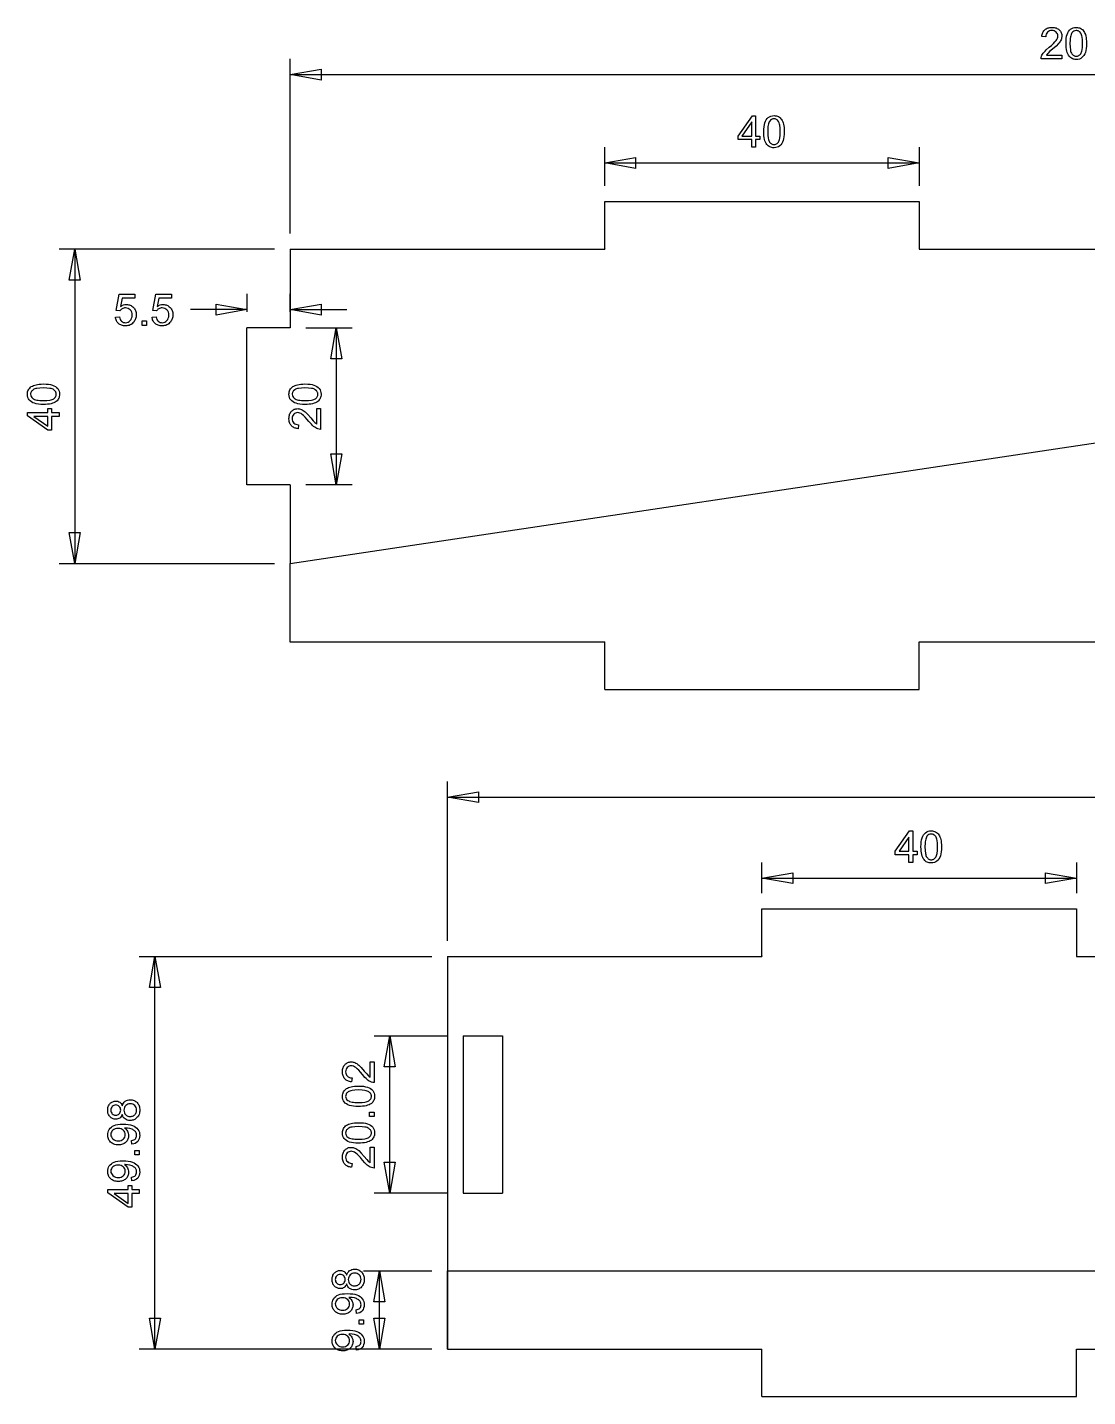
# Model space of a CAD drawing. Extents: x 37 to 296, y 2 to 198.
# Drawn here: x 36.6 to 171.4, y 24 to 198.2 of the extents above; entities that cross this region are included whole.
import ezdxf

# ---------------------------------------------------------------- set-up
doc = ezdxf.new("R2010")
doc.units = 0
doc.header["$LTSCALE"] = 10
doc.layers.add('Layer_1', color=7, linetype='CONTINUOUS')

msp = doc.modelspace()

# ---------------------------------------------------------------- linework, layer by layer
at = {"layer": 'Layer_1', "color": 7, "linetype": 'CONTINUOUS'}
for p, q in [((70, 172), (70, 194.2)), ((70, 192.2), (270, 192.2)), ((110, 178.04), (110, 182.97)), ((150, 182.97), (150, 178.04)), ((110, 180.97), (150, 180.97)), ((110, 170.05), (110, 176.04)), ((110, 176.04), (150, 176.04)), ((150, 176.04), (150, 170.05)), ((68, 170), (40.59, 170)), ((42.59, 170), (42.59, 130)), ((70, 170), (70, 160)), ((70, 170), (110, 170)), ((110, 170.05), (110, 170)), ((150, 170.05), (150, 170)), ((150, 170), (190, 170)), ((64.5, 164.3), (64.5, 162)), ((70, 162), (70, 164.3)), ((64.5, 162.3), (57.3, 162.3)), ((70, 162.3), (77.2, 162.3)), ((70, 160), (64.5, 160)), ((64.5, 140), (64.5, 160)), ((70, 130), (270, 160)), ((72, 160), (77.86, 160)), ((75.86, 160), (75.86, 140)), ((70, 140), (64.5, 140)), ((70, 140), (70, 130)), ((77.86, 140), (72, 140)), ((40.59, 130), (68, 130)), ((70, 120), (70, 130)), ((70, 120.02), (110, 120.02)), ((110, 113.98), (110, 120.02)), ((150, 113.98), (150, 120.02)), ((150, 120.02), (190, 120.02)), ((110, 113.98), (150, 113.98)), ((90, 82), (90, 102.27)), ((90, 100.27), (290, 100.27)), ((130, 88.04), (130, 91.96)), ((170, 91.96), (170, 88.04)), ((130, 89.96), (170, 89.96)), ((130, 80.05), (130, 86.04)), ((130, 86.04), (170, 86.04)), ((170, 86.04), (170, 80.05)), ((50.8, 80), (88, 80)), ((52.8, 30.02), (52.8, 80)), ((90, 80), (130, 80)), ((90, 80), (90, 30.02)), ((130, 80.05), (130, 80)), ((170, 80.05), (170, 80)), ((170, 80), (210, 80)), ((80.66, 69.9), (90, 69.9)), ((82.66, 49.88), (82.66, 69.9)), ((92, 69.9), (96.99, 69.9)), ((92, 69.9), (92, 49.88)), ((96.99, 69.9), (96.99, 49.88)), ((90, 49.88), (80.66, 49.88)), ((92, 49.88), (96.99, 49.88)), ((79.34, 40), (88, 40)), ((81.34, 30.02), (81.34, 40)), ((90, 30.02), (90, 40)), ((90, 40), (295.4, 40)), ((88, 30.02), (50.8, 30.02)), ((88, 30.02), (79.34, 30.02)), ((90, 30.02), (130, 30.02)), ((130, 23.98), (130, 30.02)), ((170, 23.98), (170, 30.02)), ((170, 30.02), (210, 30.02)), ((130, 23.98), (170, 23.98))]:
    msp.add_line(p, q, dxfattribs=at)
at = {"layer": 'Layer_1', "color": 7, "linetype": 'CONTINUOUS', "flags": 128}
for points in [[(168.15, 194.67), (168.15, 194.2), (165.51, 194.2), (165.52, 194.37), (165.56, 194.54), (165.62, 194.68), (165.7, 194.81), (165.78, 194.94), (165.89, 195.07), (166.01, 195.21), (166.16, 195.36), (166.53, 195.68), (166.83, 195.93), (167.08, 196.16), (167.27, 196.36), (167.41, 196.53), (167.51, 196.68), (167.58, 196.83), (167.63, 196.98), (167.64, 197.12), (167.63, 197.26), (167.59, 197.39), (167.52, 197.5), (167.43, 197.61), (167.32, 197.7), (167.19, 197.76), (167.05, 197.8), (166.89, 197.81), (166.72, 197.8), (166.57, 197.76), (166.44, 197.69), (166.32, 197.6), (166.23, 197.48), (166.16, 197.34), (166.12, 197.19), (166.11, 197.01), (165.6, 197.06), (165.62, 197.2), (165.64, 197.33), (165.68, 197.45), (165.72, 197.56), (165.78, 197.66), (165.84, 197.76), (165.91, 197.84), (165.99, 197.92), (166.08, 197.99), (166.17, 198.05), (166.28, 198.1), (166.39, 198.14), (166.5, 198.17), (166.63, 198.2), (166.9, 198.22), (167.04, 198.21), (167.17, 198.2), (167.3, 198.17), (167.41, 198.14), (167.52, 198.09), (167.63, 198.04), (167.72, 197.97), (167.81, 197.9), (167.89, 197.81), (167.96, 197.73), (168.01, 197.64), (168.06, 197.54), (168.1, 197.44), (168.13, 197.33), (168.14, 197.22), (168.15, 197.11), (168.14, 196.99), (168.12, 196.87), (168.09, 196.75), (168.05, 196.63), (167.99, 196.52), (167.92, 196.4), (167.83, 196.27), (167.72, 196.15), (167.42, 195.84), (166.96, 195.44), (166.6, 195.13), (166.4, 194.94), (166.28, 194.81), (166.19, 194.67), (168.15, 194.67)], [(168.68, 196.17), (168.69, 196.51), (168.71, 196.81), (168.76, 197.08), (168.82, 197.31), (168.91, 197.52), (169.01, 197.7), (169.12, 197.85), (169.26, 197.98), (169.41, 198.08), (169.58, 198.16), (169.77, 198.2), (169.98, 198.22), (170.14, 198.21), (170.28, 198.18), (170.42, 198.14), (170.55, 198.09), (170.66, 198.01), (170.77, 197.93), (170.86, 197.83), (170.95, 197.71), (171.02, 197.58), (171.09, 197.44), (171.15, 197.29), (171.2, 197.12), (171.24, 196.93), (171.26, 196.71), (171.28, 196.45), (171.29, 196.17), (171.28, 195.84), (171.25, 195.54), (171.21, 195.27), (171.14, 195.04), (171.06, 194.83), (170.96, 194.65), (170.84, 194.5), (170.71, 194.37), (170.56, 194.26), (170.38, 194.19), (170.19, 194.15), (169.98, 194.13), (169.84, 194.14), (169.71, 194.16), (169.58, 194.19), (169.47, 194.24), (169.36, 194.29), (169.25, 194.37), (169.16, 194.45), (169.07, 194.55), (168.98, 194.68), (168.9, 194.84), (168.83, 195.01), (168.78, 195.2), (168.73, 195.42), (168.7, 195.65), (168.68, 195.9), (168.68, 196.17)], [(169.18, 196.17), (169.2, 195.72), (169.24, 195.35), (169.27, 195.2), (169.31, 195.07), (169.36, 194.95), (169.41, 194.86), (169.54, 194.72), (169.6, 194.66), (169.67, 194.62), (169.74, 194.58), (169.82, 194.56), (169.9, 194.54), (169.98, 194.54), (170.07, 194.54), (170.14, 194.56), (170.22, 194.58), (170.29, 194.62), (170.36, 194.66), (170.43, 194.72), (170.55, 194.86), (170.61, 194.96), (170.65, 195.07), (170.69, 195.2), (170.72, 195.35), (170.77, 195.72), (170.78, 196.17), (170.77, 196.63), (170.72, 196.99), (170.69, 197.15), (170.65, 197.28), (170.61, 197.39), (170.55, 197.49), (170.43, 197.63), (170.36, 197.68), (170.29, 197.73), (170.22, 197.76), (170.14, 197.79), (170.06, 197.8), (169.98, 197.81), (169.82, 197.79), (169.67, 197.74), (169.55, 197.65), (169.44, 197.52), (169.38, 197.42), (169.33, 197.3), (169.28, 197.16), (169.25, 197), (169.22, 196.82), (169.2, 196.63), (169.18, 196.17)], [(70, 192.2), (73.94, 192.89), (73.94, 191.51), (70, 192.2)], [(128.7, 182.97), (128.7, 183.93), (126.96, 183.93), (126.96, 184.38), (128.79, 186.97), (129.19, 186.97), (129.19, 184.38), (129.73, 184.38), (129.73, 183.93), (129.19, 183.93), (129.19, 182.97), (128.7, 182.97)], [(130.23, 184.94), (130.24, 185.28), (130.27, 185.58), (130.31, 185.85), (130.38, 186.08), (130.46, 186.29), (130.56, 186.47), (130.68, 186.62), (130.81, 186.75), (130.96, 186.85), (131.14, 186.93), (131.33, 186.97), (131.54, 186.99), (131.69, 186.98), (131.84, 186.95), (131.97, 186.91), (132.1, 186.86), (132.22, 186.78), (132.32, 186.7), (132.42, 186.6), (132.5, 186.48), (132.58, 186.35), (132.64, 186.21), (132.7, 186.06), (132.75, 185.89), (132.79, 185.7), (132.82, 185.48), (132.83, 185.22), (132.84, 184.94), (132.83, 184.61), (132.8, 184.31), (132.76, 184.04), (132.7, 183.81), (132.61, 183.6), (132.52, 183.42), (132.4, 183.27), (132.26, 183.14), (132.11, 183.03), (131.94, 182.96), (131.75, 182.92), (131.54, 182.9), (131.4, 182.91), (131.26, 182.93), (131.14, 182.96), (131.02, 183.01), (130.91, 183.06), (130.81, 183.13), (130.71, 183.22), (130.63, 183.32), (130.53, 183.45), (130.45, 183.61), (130.39, 183.78), (130.33, 183.97), (130.29, 184.19), (130.26, 184.42), (130.24, 184.67), (130.23, 184.94)], [(130.74, 184.94), (130.75, 184.49), (130.79, 184.12), (130.83, 183.97), (130.87, 183.84), (130.91, 183.72), (130.97, 183.63), (131.09, 183.49), (131.16, 183.43), (131.22, 183.39), (131.3, 183.35), (131.37, 183.33), (131.45, 183.31), (131.54, 183.31), (131.62, 183.31), (131.7, 183.33), (131.77, 183.35), (131.85, 183.39), (131.92, 183.43), (131.98, 183.49), (132.11, 183.63), (132.16, 183.72), (132.21, 183.84), (132.25, 183.97), (132.28, 184.12), (132.32, 184.49), (132.34, 184.94), (132.32, 185.39), (132.28, 185.76), (132.25, 185.92), (132.21, 186.05), (132.16, 186.16), (132.11, 186.25), (131.98, 186.4), (131.92, 186.45), (131.85, 186.5), (131.77, 186.53), (131.7, 186.56), (131.61, 186.57), (131.53, 186.58), (131.37, 186.56), (131.23, 186.51), (131.1, 186.42), (130.99, 186.29), (130.93, 186.19), (130.88, 186.07), (130.84, 185.93), (130.8, 185.77), (130.77, 185.59), (130.75, 185.4), (130.74, 184.94)], [(128.7, 184.38), (128.7, 186.18), (127.45, 184.38), (128.7, 184.38)], [(110, 180.97), (113.94, 181.66), (113.94, 180.28), (110, 180.97)], [(150, 180.97), (146.06, 180.28), (146.06, 181.66), (150, 180.97)], [(42.59, 170), (43.28, 166.06), (41.89, 166.06), (42.59, 170)], [(47.76, 161.35), (48.28, 161.39), (48.32, 161.22), (48.37, 161.06), (48.45, 160.93), (48.55, 160.83), (48.66, 160.74), (48.78, 160.68), (48.91, 160.65), (49.05, 160.64), (49.22, 160.65), (49.38, 160.7), (49.52, 160.79), (49.65, 160.9), (49.76, 161.05), (49.83, 161.21), (49.88, 161.4), (49.89, 161.61), (49.88, 161.81), (49.84, 161.99), (49.76, 162.14), (49.66, 162.28), (49.53, 162.38), (49.39, 162.46), (49.22, 162.5), (49.04, 162.52), (48.93, 162.51), (48.82, 162.49), (48.71, 162.46), (48.61, 162.41), (48.52, 162.35), (48.44, 162.29), (48.37, 162.21), (48.31, 162.13), (47.85, 162.19), (48.24, 164.25), (50.23, 164.25), (50.23, 163.78), (48.63, 163.78), (48.42, 162.7), (48.6, 162.81), (48.79, 162.89), (48.98, 162.94), (49.17, 162.95), (49.3, 162.95), (49.42, 162.93), (49.54, 162.9), (49.65, 162.86), (49.76, 162.81), (49.87, 162.75), (49.96, 162.67), (50.06, 162.59), (50.14, 162.5), (50.21, 162.4), (50.28, 162.29), (50.33, 162.17), (50.37, 162.05), (50.39, 161.93), (50.41, 161.8), (50.42, 161.66), (50.41, 161.52), (50.4, 161.39), (50.37, 161.27), (50.34, 161.15), (50.29, 161.04), (50.24, 160.92), (50.17, 160.82), (50.1, 160.72), (50, 160.6), (49.89, 160.51), (49.77, 160.42), (49.64, 160.35), (49.51, 160.3), (49.36, 160.26), (49.21, 160.24), (49.05, 160.23), (48.79, 160.25), (48.67, 160.28), (48.55, 160.31), (48.45, 160.35), (48.34, 160.4), (48.25, 160.47), (48.16, 160.54), (48.08, 160.62), (48, 160.7), (47.94, 160.8), (47.89, 160.89), (47.84, 161), (47.81, 161.11), (47.78, 161.23), (47.76, 161.35)], [(52.42, 161.35), (52.94, 161.39), (52.98, 161.22), (53.03, 161.06), (53.11, 160.93), (53.21, 160.83), (53.32, 160.74), (53.44, 160.68), (53.57, 160.65), (53.71, 160.64), (53.88, 160.65), (54.04, 160.7), (54.18, 160.79), (54.31, 160.9), (54.42, 161.05), (54.49, 161.21), (54.54, 161.4), (54.56, 161.61), (54.54, 161.81), (54.5, 161.99), (54.42, 162.14), (54.32, 162.28), (54.19, 162.38), (54.05, 162.46), (53.88, 162.5), (53.7, 162.52), (53.59, 162.51), (53.48, 162.49), (53.37, 162.46), (53.27, 162.41), (53.18, 162.35), (53.1, 162.29), (53.03, 162.21), (52.97, 162.13), (52.51, 162.19), (52.9, 164.25), (54.89, 164.25), (54.89, 163.78), (53.29, 163.78), (53.08, 162.7), (53.26, 162.81), (53.45, 162.89), (53.64, 162.94), (53.83, 162.95), (53.96, 162.95), (54.08, 162.93), (54.2, 162.9), (54.32, 162.86), (54.42, 162.81), (54.53, 162.75), (54.62, 162.67), (54.72, 162.59), (54.8, 162.5), (54.87, 162.39), (54.94, 162.29), (54.99, 162.17), (55.03, 162.05), (55.05, 161.93), (55.07, 161.8), (55.08, 161.66), (55.07, 161.52), (55.06, 161.39), (55.03, 161.27), (55, 161.15), (54.95, 161.04), (54.9, 160.92), (54.83, 160.82), (54.76, 160.72), (54.66, 160.6), (54.55, 160.51), (54.43, 160.42), (54.3, 160.35), (54.17, 160.3), (54.02, 160.26), (53.87, 160.24), (53.71, 160.23), (53.45, 160.25), (53.33, 160.27), (53.21, 160.31), (53.11, 160.35), (53, 160.4), (52.91, 160.47), (52.82, 160.54), (52.74, 160.62), (52.66, 160.7), (52.6, 160.79), (52.55, 160.89), (52.5, 161), (52.47, 161.11), (52.44, 161.22), (52.42, 161.35)], [(64.5, 162.3), (60.56, 161.61), (60.56, 162.99), (64.5, 162.3)], [(70, 162.3), (73.94, 162.99), (73.94, 161.6), (70, 162.3)], [(51.15, 160.3), (51.15, 160.86), (51.71, 160.86), (51.71, 160.3), (51.15, 160.3)], [(75.86, 160), (76.55, 156.06), (75.16, 156.06), (75.86, 160)], [(38.61, 150.23), (38.28, 150.24), (37.97, 150.27), (37.7, 150.31), (37.47, 150.38), (37.27, 150.46), (37.09, 150.56), (36.93, 150.68), (36.8, 150.81), (36.7, 150.96), (36.63, 151.14), (36.58, 151.33), (36.57, 151.54), (36.58, 151.69), (36.6, 151.84), (36.64, 151.97), (36.7, 152.1), (36.77, 152.22), (36.86, 152.32), (36.96, 152.42), (37.07, 152.5), (37.2, 152.58), (37.34, 152.64), (37.5, 152.7), (37.67, 152.75), (37.86, 152.79), (38.08, 152.82), (38.33, 152.83), (38.61, 152.84), (38.95, 152.83), (39.25, 152.8), (39.52, 152.76), (39.75, 152.7), (39.95, 152.61), (40.13, 152.52), (40.29, 152.4), (40.42, 152.26), (40.52, 152.11), (40.6, 151.94), (40.64, 151.75), (40.65, 151.54), (40.65, 151.4), (40.63, 151.26), (40.6, 151.14), (40.55, 151.02), (40.49, 150.91), (40.42, 150.81), (40.34, 150.71), (40.24, 150.63), (40.1, 150.53), (39.95, 150.45), (39.78, 150.39), (39.58, 150.33), (39.37, 150.29), (39.14, 150.26), (38.89, 150.24), (38.61, 150.23)], [(38.61, 150.74), (39.06, 150.75), (39.43, 150.79), (39.59, 150.83), (39.72, 150.87), (39.83, 150.91), (39.92, 150.97), (40.07, 151.09), (40.12, 151.16), (40.17, 151.22), (40.2, 151.3), (40.23, 151.37), (40.25, 151.45), (40.25, 151.54), (40.25, 151.62), (40.23, 151.7), (40.2, 151.77), (40.17, 151.85), (40.12, 151.92), (40.07, 151.98), (39.92, 152.11), (39.83, 152.16), (39.72, 152.21), (39.59, 152.25), (39.43, 152.28), (39.06, 152.32), (38.61, 152.34), (38.16, 152.32), (37.79, 152.28), (37.64, 152.25), (37.5, 152.21), (37.39, 152.16), (37.3, 152.11), (37.16, 151.98), (37.1, 151.92), (37.06, 151.85), (37.02, 151.77), (37, 151.7), (36.98, 151.61), (36.98, 151.53), (36.99, 151.37), (37.05, 151.23), (37.14, 151.1), (37.26, 150.99), (37.36, 150.93), (37.48, 150.88), (37.62, 150.84), (37.78, 150.8), (37.96, 150.77), (38.16, 150.75), (38.61, 150.74)], [(71.88, 150.23), (71.55, 150.24), (71.24, 150.27), (70.98, 150.31), (70.74, 150.38), (70.54, 150.46), (70.36, 150.56), (70.21, 150.68), (70.08, 150.81), (69.97, 150.96), (69.9, 151.14), (69.86, 151.33), (69.84, 151.54), (69.85, 151.69), (69.87, 151.84), (69.91, 151.97), (69.97, 152.1), (70.04, 152.22), (70.13, 152.32), (70.23, 152.42), (70.34, 152.5), (70.47, 152.58), (70.61, 152.64), (70.77, 152.7), (70.94, 152.75), (71.13, 152.79), (71.35, 152.82), (71.6, 152.83), (71.88, 152.84), (72.22, 152.83), (72.52, 152.8), (72.79, 152.76), (73.02, 152.7), (73.22, 152.61), (73.4, 152.52), (73.56, 152.4), (73.69, 152.26), (73.79, 152.11), (73.87, 151.94), (73.91, 151.75), (73.93, 151.54), (73.92, 151.4), (73.9, 151.26), (73.87, 151.14), (73.82, 151.02), (73.76, 150.91), (73.69, 150.81), (73.61, 150.71), (73.51, 150.63), (73.38, 150.53), (73.22, 150.45), (73.05, 150.39), (72.85, 150.33), (72.64, 150.29), (72.41, 150.26), (72.16, 150.24), (71.88, 150.23)], [(71.88, 150.74), (72.34, 150.75), (72.7, 150.79), (72.86, 150.83), (72.99, 150.87), (73.1, 150.91), (73.2, 150.97), (73.34, 151.09), (73.39, 151.16), (73.44, 151.22), (73.48, 151.3), (73.5, 151.37), (73.52, 151.45), (73.52, 151.54), (73.52, 151.62), (73.5, 151.7), (73.48, 151.77), (73.44, 151.85), (73.39, 151.92), (73.34, 151.98), (73.19, 152.11), (73.1, 152.16), (72.99, 152.21), (72.86, 152.25), (72.7, 152.28), (72.33, 152.32), (71.88, 152.34), (71.43, 152.32), (71.06, 152.28), (70.91, 152.25), (70.78, 152.21), (70.66, 152.16), (70.57, 152.11), (70.43, 151.98), (70.37, 151.92), (70.33, 151.85), (70.29, 151.77), (70.27, 151.7), (70.25, 151.61), (70.25, 151.53), (70.27, 151.37), (70.32, 151.23), (70.41, 151.1), (70.53, 150.99), (70.63, 150.93), (70.76, 150.88), (70.9, 150.84), (71.05, 150.8), (71.23, 150.77), (71.43, 150.75), (71.88, 150.74)], [(40.59, 148.7), (39.63, 148.7), (39.63, 146.96), (39.18, 146.96), (36.59, 148.79), (36.59, 149.19), (39.18, 149.19), (39.18, 149.73), (39.63, 149.73), (39.63, 149.19), (40.59, 149.19), (40.59, 148.7)], [(39.18, 148.7), (37.37, 148.7), (39.18, 147.45), (39.18, 148.7)], [(73.39, 149.71), (73.86, 149.71), (73.86, 147.06), (73.68, 147.07), (73.52, 147.12), (73.38, 147.18), (73.25, 147.25), (73.12, 147.34), (72.98, 147.44), (72.85, 147.57), (72.7, 147.71), (72.38, 148.08), (72.12, 148.38), (71.9, 148.63), (71.7, 148.82), (71.53, 148.97), (71.38, 149.07), (71.23, 149.14), (71.08, 149.18), (70.94, 149.2), (70.8, 149.18), (70.67, 149.14), (70.55, 149.08), (70.45, 148.99), (70.36, 148.87), (70.3, 148.75), (70.26, 148.6), (70.25, 148.44), (70.26, 148.27), (70.3, 148.12), (70.37, 147.99), (70.46, 147.87), (70.58, 147.78), (70.71, 147.71), (70.87, 147.67), (71.05, 147.66), (71, 147.15), (70.86, 147.17), (70.73, 147.2), (70.61, 147.23), (70.5, 147.28), (70.4, 147.33), (70.3, 147.39), (70.21, 147.46), (70.14, 147.54), (70.07, 147.63), (70.01, 147.73), (69.96, 147.83), (69.91, 147.94), (69.88, 148.06), (69.86, 148.18), (69.84, 148.45), (69.85, 148.59), (69.86, 148.73), (69.89, 148.85), (69.92, 148.97), (69.97, 149.08), (70.02, 149.18), (70.09, 149.28), (70.16, 149.36), (70.24, 149.44), (70.33, 149.51), (70.42, 149.57), (70.52, 149.62), (70.62, 149.65), (70.72, 149.68), (70.84, 149.69), (70.95, 149.7), (71.07, 149.69), (71.19, 149.68), (71.31, 149.64), (71.42, 149.6), (71.54, 149.54), (71.66, 149.47), (71.78, 149.38), (71.91, 149.28), (72.22, 148.97), (72.62, 148.52), (72.93, 148.16), (73.12, 147.95), (73.25, 147.84), (73.39, 147.74), (73.39, 149.71)], [(75.86, 140), (75.16, 143.94), (76.55, 143.94), (75.86, 140)], [(42.59, 130), (41.89, 133.94), (43.28, 133.94), (42.59, 130)], [(90, 100.27), (93.94, 100.96), (93.94, 99.57), (90, 100.27)], [(148.7, 91.96), (148.7, 92.92), (146.96, 92.92), (146.96, 93.37), (148.79, 95.96), (149.19, 95.96), (149.19, 93.37), (149.73, 93.37), (149.73, 92.92), (149.19, 92.92), (149.19, 91.96), (148.7, 91.96)], [(150.23, 93.93), (150.24, 94.27), (150.27, 94.57), (150.31, 94.84), (150.38, 95.07), (150.46, 95.28), (150.56, 95.46), (150.68, 95.61), (150.81, 95.74), (150.96, 95.84), (151.14, 95.92), (151.33, 95.96), (151.54, 95.98), (151.69, 95.97), (151.84, 95.94), (151.97, 95.9), (152.1, 95.85), (152.22, 95.78), (152.32, 95.69), (152.42, 95.59), (152.5, 95.47), (152.58, 95.34), (152.64, 95.2), (152.7, 95.05), (152.75, 94.88), (152.79, 94.69), (152.82, 94.47), (152.83, 94.22), (152.84, 93.93), (152.83, 93.6), (152.8, 93.3), (152.76, 93.03), (152.7, 92.8), (152.61, 92.59), (152.52, 92.41), (152.4, 92.26), (152.26, 92.13), (152.11, 92.02), (151.94, 91.95), (151.75, 91.91), (151.54, 91.89), (151.4, 91.9), (151.26, 91.92), (151.14, 91.95), (151.02, 92), (150.91, 92.05), (150.81, 92.13), (150.71, 92.21), (150.63, 92.31), (150.53, 92.44), (150.45, 92.6), (150.39, 92.77), (150.33, 92.96), (150.29, 93.18), (150.26, 93.41), (150.24, 93.66), (150.23, 93.93)], [(148.7, 93.37), (148.7, 95.17), (147.45, 93.37), (148.7, 93.37)], [(150.74, 93.93), (150.75, 93.48), (150.79, 93.11), (150.83, 92.96), (150.87, 92.83), (150.91, 92.71), (150.97, 92.62), (151.09, 92.48), (151.16, 92.42), (151.22, 92.38), (151.3, 92.34), (151.37, 92.32), (151.45, 92.3), (151.54, 92.3), (151.62, 92.3), (151.7, 92.32), (151.77, 92.34), (151.85, 92.38), (151.92, 92.42), (151.98, 92.48), (152.11, 92.62), (152.16, 92.72), (152.21, 92.83), (152.25, 92.96), (152.28, 93.11), (152.32, 93.48), (152.34, 93.93), (152.32, 94.39), (152.28, 94.75), (152.25, 94.91), (152.21, 95.04), (152.16, 95.15), (152.11, 95.25), (151.98, 95.39), (151.92, 95.44), (151.85, 95.49), (151.77, 95.52), (151.7, 95.55), (151.61, 95.56), (151.53, 95.57), (151.37, 95.55), (151.23, 95.5), (151.1, 95.41), (150.99, 95.28), (150.93, 95.18), (150.88, 95.06), (150.84, 94.92), (150.8, 94.76), (150.77, 94.58), (150.75, 94.39), (150.74, 93.93)], [(130, 89.96), (133.94, 90.65), (133.94, 89.27), (130, 89.96)], [(170, 89.96), (166.06, 89.27), (166.06, 90.65), (170, 89.96)], [(52.8, 80), (53.49, 76.06), (52.1, 76.06), (52.8, 80)], [(82.66, 69.9), (83.36, 65.96), (81.97, 65.96), (82.66, 69.9)], [(80.19, 66.58), (80.66, 66.58), (80.66, 63.94), (80.49, 63.95), (80.32, 64), (80.19, 64.06), (80.05, 64.13), (79.92, 64.22), (79.79, 64.32), (79.65, 64.45), (79.51, 64.59), (79.18, 64.96), (78.93, 65.26), (78.71, 65.51), (78.51, 65.7), (78.34, 65.85), (78.18, 65.95), (78.03, 66.02), (77.89, 66.06), (77.75, 66.07), (77.61, 66.06), (77.48, 66.02), (77.36, 65.96), (77.25, 65.87), (77.17, 65.75), (77.1, 65.63), (77.07, 65.48), (77.05, 65.32), (77.07, 65.15), (77.11, 65), (77.17, 64.87), (77.27, 64.75), (77.38, 64.66), (77.52, 64.59), (77.68, 64.55), (77.86, 64.54), (77.8, 64.03), (77.67, 64.05), (77.54, 64.08), (77.42, 64.11), (77.31, 64.16), (77.2, 64.21), (77.11, 64.27), (77.02, 64.34), (76.94, 64.42), (76.87, 64.51), (76.81, 64.61), (76.76, 64.71), (76.72, 64.82), (76.69, 64.94), (76.67, 65.06), (76.65, 65.33), (76.65, 65.47), (76.67, 65.61), (76.69, 65.73), (76.73, 65.85), (76.77, 65.96), (76.83, 66.06), (76.89, 66.16), (76.97, 66.24), (77.05, 66.32), (77.14, 66.39), (77.23, 66.45), (77.32, 66.5), (77.42, 66.53), (77.53, 66.56), (77.64, 66.57), (77.76, 66.58), (77.88, 66.57), (78, 66.55), (78.11, 66.52), (78.23, 66.48), (78.35, 66.42), (78.47, 66.35), (78.59, 66.26), (78.72, 66.16), (79.02, 65.85), (79.42, 65.4), (79.73, 65.04), (79.93, 64.83), (80.06, 64.72), (80.19, 64.62), (80.19, 66.58)], [(78.69, 60.9), (78.35, 60.91), (78.05, 60.93), (77.78, 60.98), (77.55, 61.04), (77.34, 61.12), (77.17, 61.22), (77.01, 61.34), (76.88, 61.48), (76.78, 61.63), (76.71, 61.8), (76.66, 61.99), (76.65, 62.2), (76.66, 62.36), (76.68, 62.5), (76.72, 62.64), (76.78, 62.77), (76.85, 62.88), (76.93, 62.99), (77.04, 63.08), (77.15, 63.17), (77.28, 63.24), (77.42, 63.31), (77.58, 63.37), (77.75, 63.41), (77.94, 63.45), (78.16, 63.48), (78.41, 63.5), (78.69, 63.5), (79.03, 63.5), (79.33, 63.47), (79.59, 63.42), (79.83, 63.36), (80.03, 63.28), (80.21, 63.18), (80.37, 63.06), (80.5, 62.93), (80.6, 62.77), (80.67, 62.6), (80.72, 62.41), (80.73, 62.2), (80.73, 62.06), (80.71, 61.93), (80.67, 61.8), (80.63, 61.68), (80.57, 61.57), (80.5, 61.47), (80.41, 61.38), (80.32, 61.29), (80.18, 61.2), (80.03, 61.12), (79.85, 61.05), (79.66, 60.99), (79.45, 60.95), (79.21, 60.92), (78.96, 60.9), (78.69, 60.9)], [(78.69, 61.4), (79.14, 61.42), (79.51, 61.46), (79.66, 61.49), (79.8, 61.53), (79.91, 61.58), (80, 61.63), (80.14, 61.75), (80.2, 61.82), (80.25, 61.89), (80.28, 61.96), (80.31, 62.04), (80.32, 62.12), (80.33, 62.2), (80.32, 62.28), (80.31, 62.36), (80.28, 62.44), (80.25, 62.51), (80.2, 62.58), (80.14, 62.65), (80, 62.77), (79.91, 62.82), (79.8, 62.87), (79.66, 62.91), (79.51, 62.94), (79.14, 62.99), (78.69, 63), (78.24, 62.99), (77.87, 62.94), (77.71, 62.91), (77.58, 62.87), (77.47, 62.82), (77.38, 62.77), (77.24, 62.65), (77.18, 62.58), (77.13, 62.51), (77.1, 62.44), (77.07, 62.36), (77.06, 62.28), (77.05, 62.19), (77.07, 62.03), (77.13, 61.89), (77.21, 61.76), (77.34, 61.65), (77.44, 61.6), (77.56, 61.54), (77.7, 61.5), (77.86, 61.46), (78.04, 61.44), (78.24, 61.42), (78.69, 61.4)], [(48.63, 59.88), (48.57, 59.74), (48.49, 59.62), (48.41, 59.51), (48.31, 59.43), (48.2, 59.36), (48.08, 59.32), (47.95, 59.29), (47.81, 59.28), (47.71, 59.29), (47.6, 59.3), (47.5, 59.33), (47.41, 59.36), (47.32, 59.4), (47.24, 59.46), (47.15, 59.52), (47.08, 59.59), (47.01, 59.68), (46.95, 59.76), (46.9, 59.86), (46.86, 59.96), (46.82, 60.07), (46.8, 60.18), (46.78, 60.43), (46.8, 60.68), (46.82, 60.79), (46.86, 60.9), (46.9, 61), (46.95, 61.1), (47.01, 61.19), (47.09, 61.27), (47.16, 61.35), (47.25, 61.41), (47.33, 61.47), (47.42, 61.51), (47.52, 61.55), (47.62, 61.57), (47.72, 61.59), (47.83, 61.59), (47.96, 61.58), (48.09, 61.56), (48.2, 61.51), (48.31, 61.45), (48.41, 61.36), (48.49, 61.26), (48.57, 61.14), (48.63, 61), (48.7, 61.18), (48.78, 61.33), (48.89, 61.46), (49.02, 61.56), (49.16, 61.65), (49.31, 61.71), (49.47, 61.74), (49.65, 61.76), (49.78, 61.75), (49.9, 61.73), (50.02, 61.7), (50.13, 61.66), (50.23, 61.61), (50.33, 61.55), (50.43, 61.48), (50.52, 61.39), (50.6, 61.3), (50.67, 61.2), (50.73, 61.09), (50.78, 60.97), (50.82, 60.85), (50.84, 60.72), (50.86, 60.58), (50.87, 60.44), (50.86, 60.29), (50.84, 60.16), (50.82, 60.03), (50.78, 59.9), (50.73, 59.79), (50.67, 59.68), (50.6, 59.58), (50.51, 59.48), (50.42, 59.4), (50.33, 59.32), (50.23, 59.26), (50.12, 59.21), (50.01, 59.17), (49.89, 59.14), (49.77, 59.13), (49.64, 59.12), (49.45, 59.13), (49.28, 59.17), (49.13, 59.23), (48.99, 59.32), (48.87, 59.43), (48.77, 59.56), (48.69, 59.71), (48.63, 59.88)], [(47.8, 59.78), (47.93, 59.79), (48.05, 59.83), (48.16, 59.89), (48.26, 59.97), (48.34, 60.06), (48.39, 60.18), (48.43, 60.3), (48.44, 60.44), (48.43, 60.58), (48.4, 60.7), (48.34, 60.81), (48.26, 60.91), (48.17, 60.99), (48.06, 61.04), (47.95, 61.08), (47.82, 61.09), (47.69, 61.08), (47.57, 61.04), (47.47, 60.98), (47.37, 60.9), (47.29, 60.8), (47.23, 60.69), (47.2, 60.57), (47.18, 60.44), (47.2, 60.3), (47.23, 60.18), (47.29, 60.07), (47.36, 59.97), (47.46, 59.89), (47.56, 59.83), (47.67, 59.79), (47.8, 59.78)], [(49.64, 59.62), (49.75, 59.63), (49.85, 59.65), (49.95, 59.68), (50.05, 59.72), (50.14, 59.78), (50.22, 59.85), (50.29, 59.93), (50.35, 60.02), (50.4, 60.12), (50.43, 60.22), (50.45, 60.33), (50.46, 60.44), (50.45, 60.61), (50.4, 60.76), (50.33, 60.9), (50.24, 61.02), (50.11, 61.12), (49.98, 61.2), (49.83, 61.24), (49.66, 61.25), (49.49, 61.24), (49.34, 61.19), (49.2, 61.12), (49.07, 61.02), (48.97, 60.89), (48.9, 60.75), (48.86, 60.6), (48.84, 60.43), (48.86, 60.26), (48.9, 60.11), (48.97, 59.97), (49.07, 59.85), (49.19, 59.75), (49.33, 59.68), (49.48, 59.64), (49.64, 59.62)], [(80.66, 59.62), (80.1, 59.62), (80.1, 60.18), (80.66, 60.18), (80.66, 59.62)], [(49.87, 56.09), (49.83, 56.56), (49.98, 56.6), (50.12, 56.65), (50.23, 56.71), (50.31, 56.79), (50.38, 56.88), (50.42, 56.99), (50.45, 57.1), (50.46, 57.23), (50.46, 57.34), (50.44, 57.44), (50.4, 57.53), (50.36, 57.62), (50.3, 57.7), (50.24, 57.78), (50.16, 57.84), (50.08, 57.9), (49.99, 57.96), (49.88, 58), (49.61, 58.09), (49.32, 58.14), (49.01, 58.16), (48.91, 58.16), (49.03, 58.08), (49.13, 57.98), (49.22, 57.88), (49.3, 57.75), (49.36, 57.62), (49.4, 57.49), (49.43, 57.35), (49.44, 57.2), (49.44, 57.08), (49.42, 56.96), (49.39, 56.85), (49.35, 56.74), (49.3, 56.64), (49.24, 56.54), (49.17, 56.45), (49.08, 56.36), (48.99, 56.28), (48.89, 56.21), (48.78, 56.15), (48.66, 56.1), (48.54, 56.07), (48.41, 56.04), (48.28, 56.02), (48.13, 56.02), (47.98, 56.02), (47.84, 56.04), (47.71, 56.07), (47.58, 56.11), (47.46, 56.16), (47.35, 56.22), (47.25, 56.29), (47.15, 56.38), (47.06, 56.47), (46.99, 56.57), (46.93, 56.67), (46.87, 56.78), (46.83, 56.9), (46.8, 57.02), (46.79, 57.14), (46.78, 57.28), (46.79, 57.47), (46.83, 57.65), (46.9, 57.82), (46.99, 57.99), (47.11, 58.14), (47.25, 58.27), (47.41, 58.39), (47.59, 58.48), (47.81, 58.55), (48.07, 58.61), (48.37, 58.64), (48.72, 58.65), (49.08, 58.64), (49.4, 58.61), (49.69, 58.55), (49.94, 58.48), (50.15, 58.39), (50.34, 58.27), (50.5, 58.14), (50.63, 57.99), (50.73, 57.81), (50.81, 57.63), (50.85, 57.43), (50.87, 57.22), (50.85, 56.99), (50.8, 56.79), (50.72, 56.61), (50.6, 56.45), (50.46, 56.31), (50.29, 56.21), (50.1, 56.14), (49.87, 56.09)], [(48.11, 58.1), (47.91, 58.09), (47.73, 58.05), (47.57, 57.98), (47.44, 57.88), (47.33, 57.76), (47.25, 57.63), (47.2, 57.49), (47.19, 57.34), (47.2, 57.18), (47.25, 57.03), (47.34, 56.89), (47.45, 56.77), (47.6, 56.66), (47.76, 56.58), (47.94, 56.54), (48.15, 56.52), (48.33, 56.54), (48.49, 56.58), (48.64, 56.65), (48.77, 56.75), (48.87, 56.88), (48.95, 57.01), (48.99, 57.16), (49.01, 57.32), (48.99, 57.48), (48.95, 57.63), (48.87, 57.77), (48.77, 57.88), (48.64, 57.98), (48.48, 58.05), (48.31, 58.09), (48.11, 58.1)], [(78.69, 56.24), (78.35, 56.24), (78.05, 56.27), (77.78, 56.32), (77.55, 56.38), (77.34, 56.46), (77.17, 56.56), (77.01, 56.68), (76.88, 56.82), (76.78, 56.97), (76.71, 57.14), (76.66, 57.33), (76.65, 57.54), (76.66, 57.7), (76.68, 57.84), (76.72, 57.98), (76.78, 58.1), (76.85, 58.22), (76.93, 58.33), (77.04, 58.42), (77.15, 58.51), (77.28, 58.58), (77.42, 58.65), (77.58, 58.7), (77.75, 58.75), (77.94, 58.79), (78.16, 58.82), (78.41, 58.84), (78.69, 58.84), (79.03, 58.84), (79.33, 58.81), (79.59, 58.76), (79.83, 58.7), (80.03, 58.62), (80.21, 58.52), (80.37, 58.4), (80.5, 58.27), (80.6, 58.11), (80.67, 57.94), (80.72, 57.75), (80.73, 57.54), (80.73, 57.4), (80.71, 57.27), (80.67, 57.14), (80.63, 57.02), (80.57, 56.91), (80.5, 56.81), (80.41, 56.72), (80.32, 56.63), (80.18, 56.54), (80.03, 56.46), (79.85, 56.39), (79.66, 56.33), (79.45, 56.29), (79.21, 56.26), (78.96, 56.24), (78.69, 56.24)], [(78.69, 56.74), (79.14, 56.75), (79.51, 56.8), (79.66, 56.83), (79.8, 56.87), (79.91, 56.92), (80, 56.97), (80.14, 57.09), (80.2, 57.16), (80.25, 57.23), (80.28, 57.3), (80.31, 57.38), (80.32, 57.46), (80.33, 57.54), (80.32, 57.62), (80.31, 57.7), (80.28, 57.78), (80.25, 57.85), (80.2, 57.92), (80.14, 57.99), (80, 58.11), (79.91, 58.16), (79.8, 58.21), (79.66, 58.25), (79.51, 58.28), (79.14, 58.32), (78.69, 58.34), (78.24, 58.32), (77.87, 58.28), (77.71, 58.25), (77.58, 58.21), (77.47, 58.16), (77.38, 58.11), (77.24, 57.99), (77.18, 57.92), (77.13, 57.85), (77.1, 57.78), (77.07, 57.7), (77.06, 57.62), (77.05, 57.53), (77.07, 57.37), (77.13, 57.23), (77.21, 57.1), (77.34, 56.99), (77.44, 56.93), (77.56, 56.88), (77.7, 56.84), (77.86, 56.8), (78.04, 56.78), (78.24, 56.76), (78.69, 56.74)], [(50.8, 54.74), (50.24, 54.74), (50.24, 55.3), (50.8, 55.3), (50.8, 54.74)], [(80.19, 55.71), (80.66, 55.71), (80.66, 53.07), (80.49, 53.08), (80.32, 53.12), (80.19, 53.18), (80.05, 53.25), (79.92, 53.34), (79.79, 53.45), (79.65, 53.57), (79.51, 53.72), (79.18, 54.09), (78.93, 54.39), (78.71, 54.63), (78.51, 54.83), (78.34, 54.97), (78.18, 55.07), (78.03, 55.14), (77.89, 55.18), (77.75, 55.2), (77.61, 55.19), (77.48, 55.15), (77.36, 55.08), (77.25, 54.99), (77.17, 54.88), (77.1, 54.75), (77.07, 54.61), (77.05, 54.45), (77.07, 54.28), (77.11, 54.13), (77.17, 53.99), (77.27, 53.88), (77.38, 53.78), (77.52, 53.72), (77.68, 53.68), (77.86, 53.66), (77.8, 53.16), (77.67, 53.18), (77.54, 53.2), (77.42, 53.24), (77.31, 53.28), (77.2, 53.33), (77.11, 53.4), (77.02, 53.47), (76.94, 53.55), (76.87, 53.64), (76.81, 53.73), (76.76, 53.83), (76.72, 53.94), (76.69, 54.06), (76.67, 54.19), (76.65, 54.46), (76.65, 54.6), (76.67, 54.73), (76.69, 54.85), (76.73, 54.97), (76.77, 55.08), (76.83, 55.19), (76.89, 55.28), (76.97, 55.37), (77.05, 55.45), (77.14, 55.51), (77.23, 55.57), (77.32, 55.62), (77.42, 55.66), (77.53, 55.68), (77.64, 55.7), (77.76, 55.7), (77.88, 55.7), (78, 55.68), (78.11, 55.65), (78.23, 55.61), (78.35, 55.55), (78.47, 55.47), (78.59, 55.39), (78.72, 55.28), (79.02, 54.98), (79.42, 54.52), (79.73, 54.16), (79.93, 53.95), (80.06, 53.84), (80.19, 53.75), (80.19, 55.71)], [(49.87, 51.43), (49.83, 51.9), (49.98, 51.94), (50.12, 51.99), (50.23, 52.05), (50.31, 52.13), (50.38, 52.22), (50.42, 52.33), (50.45, 52.44), (50.46, 52.57), (50.46, 52.68), (50.44, 52.78), (50.4, 52.87), (50.36, 52.96), (50.3, 53.04), (50.24, 53.12), (50.16, 53.18), (50.08, 53.24), (49.99, 53.3), (49.88, 53.34), (49.61, 53.43), (49.32, 53.48), (49.01, 53.5), (48.91, 53.5), (49.03, 53.42), (49.13, 53.32), (49.22, 53.21), (49.3, 53.09), (49.36, 52.96), (49.4, 52.83), (49.43, 52.69), (49.44, 52.54), (49.44, 52.42), (49.42, 52.3), (49.39, 52.19), (49.35, 52.08), (49.3, 51.98), (49.24, 51.88), (49.17, 51.79), (49.08, 51.7), (48.99, 51.62), (48.89, 51.55), (48.78, 51.49), (48.66, 51.44), (48.54, 51.41), (48.41, 51.38), (48.28, 51.36), (48.13, 51.36), (47.98, 51.36), (47.84, 51.38), (47.71, 51.41), (47.58, 51.45), (47.46, 51.5), (47.35, 51.56), (47.25, 51.63), (47.15, 51.72), (47.06, 51.81), (46.99, 51.91), (46.93, 52.01), (46.87, 52.12), (46.83, 52.24), (46.8, 52.36), (46.79, 52.48), (46.78, 52.62), (46.79, 52.81), (46.83, 52.99), (46.9, 53.16), (46.99, 53.33), (47.11, 53.48), (47.25, 53.61), (47.41, 53.73), (47.59, 53.82), (47.81, 53.89), (48.07, 53.95), (48.37, 53.98), (48.72, 53.99), (49.08, 53.98), (49.4, 53.95), (49.69, 53.89), (49.94, 53.82), (50.15, 53.73), (50.34, 53.61), (50.5, 53.48), (50.63, 53.33), (50.73, 53.15), (50.81, 52.97), (50.85, 52.77), (50.87, 52.56), (50.85, 52.33), (50.8, 52.13), (50.72, 51.95), (50.6, 51.79), (50.46, 51.65), (50.29, 51.55), (50.1, 51.48), (49.87, 51.43)], [(48.11, 53.44), (47.91, 53.43), (47.73, 53.39), (47.57, 53.32), (47.44, 53.22), (47.33, 53.1), (47.25, 52.97), (47.2, 52.83), (47.19, 52.68), (47.2, 52.52), (47.25, 52.37), (47.34, 52.23), (47.45, 52.1), (47.6, 52), (47.76, 51.92), (47.94, 51.88), (48.15, 51.86), (48.33, 51.88), (48.49, 51.92), (48.64, 51.99), (48.77, 52.09), (48.87, 52.21), (48.95, 52.35), (48.99, 52.5), (49.01, 52.66), (48.99, 52.82), (48.95, 52.97), (48.87, 53.1), (48.77, 53.22), (48.64, 53.32), (48.48, 53.39), (48.31, 53.43), (48.11, 53.44)], [(82.66, 49.88), (81.97, 53.82), (83.36, 53.82), (82.66, 49.88)], [(50.8, 49.82), (49.84, 49.82), (49.84, 48.09), (49.39, 48.09), (46.8, 49.91), (46.8, 50.32), (49.39, 50.32), (49.39, 50.86), (49.84, 50.86), (49.84, 50.32), (50.8, 50.32), (50.8, 49.82)], [(49.39, 49.82), (47.59, 49.82), (49.39, 48.57), (49.39, 49.82)], [(77.17, 38.33), (77.11, 38.18), (77.04, 38.06), (76.95, 37.96), (76.85, 37.87), (76.74, 37.81), (76.63, 37.76), (76.5, 37.74), (76.36, 37.73), (76.25, 37.73), (76.15, 37.75), (76.05, 37.77), (75.96, 37.81), (75.87, 37.85), (75.78, 37.9), (75.7, 37.97), (75.62, 38.04), (75.55, 38.12), (75.49, 38.21), (75.44, 38.31), (75.4, 38.41), (75.37, 38.51), (75.34, 38.63), (75.33, 38.88), (75.34, 39.12), (75.37, 39.24), (75.4, 39.35), (75.44, 39.45), (75.5, 39.55), (75.56, 39.64), (75.63, 39.72), (75.71, 39.79), (75.79, 39.86), (75.88, 39.91), (75.97, 39.96), (76.06, 39.99), (76.16, 40.02), (76.26, 40.03), (76.37, 40.04), (76.51, 40.03), (76.63, 40), (76.75, 39.96), (76.85, 39.89), (76.95, 39.81), (77.04, 39.71), (77.11, 39.59), (77.17, 39.45), (77.24, 39.62), (77.33, 39.77), (77.44, 39.9), (77.56, 40.01), (77.7, 40.09), (77.85, 40.15), (78.02, 40.19), (78.2, 40.2), (78.32, 40.2), (78.44, 40.18), (78.56, 40.15), (78.67, 40.11), (78.78, 40.06), (78.88, 40), (78.97, 39.92), (79.06, 39.84), (79.14, 39.74), (79.21, 39.64), (79.27, 39.53), (79.32, 39.42), (79.36, 39.3), (79.39, 39.17), (79.4, 39.03), (79.41, 38.88), (79.4, 38.74), (79.39, 38.6), (79.36, 38.47), (79.32, 38.35), (79.27, 38.23), (79.21, 38.12), (79.14, 38.02), (79.06, 37.93), (78.97, 37.84), (78.87, 37.77), (78.77, 37.71), (78.67, 37.66), (78.55, 37.62), (78.44, 37.59), (78.31, 37.57), (78.18, 37.57), (78, 37.58), (77.83, 37.62), (77.67, 37.68), (77.53, 37.76), (77.41, 37.87), (77.31, 38), (77.23, 38.16), (77.17, 38.33)], [(76.34, 38.23), (76.48, 38.24), (76.6, 38.27), (76.71, 38.33), (76.8, 38.41), (76.88, 38.51), (76.94, 38.62), (76.97, 38.75), (76.98, 38.89), (76.97, 39.02), (76.94, 39.14), (76.88, 39.25), (76.81, 39.35), (76.71, 39.43), (76.61, 39.49), (76.49, 39.52), (76.37, 39.53), (76.24, 39.52), (76.12, 39.49), (76.01, 39.43), (75.91, 39.35), (75.83, 39.25), (75.78, 39.14), (75.74, 39.01), (75.73, 38.88), (75.74, 38.75), (75.77, 38.62), (75.83, 38.51), (75.91, 38.41), (76, 38.33), (76.11, 38.28), (76.22, 38.24), (76.34, 38.23)], [(78.19, 38.07), (78.29, 38.08), (78.39, 38.1), (78.5, 38.13), (78.59, 38.17), (78.69, 38.23), (78.77, 38.29), (78.84, 38.37), (78.9, 38.47), (78.95, 38.57), (78.98, 38.67), (79, 38.78), (79.01, 38.89), (78.99, 39.06), (78.95, 39.21), (78.88, 39.35), (78.78, 39.47), (78.66, 39.57), (78.52, 39.64), (78.37, 39.69), (78.2, 39.7), (78.03, 39.69), (77.88, 39.64), (77.74, 39.57), (77.62, 39.46), (77.52, 39.34), (77.44, 39.2), (77.4, 39.04), (77.39, 38.87), (77.4, 38.71), (77.44, 38.56), (77.51, 38.42), (77.61, 38.3), (77.74, 38.2), (77.87, 38.13), (78.02, 38.09), (78.19, 38.07)], [(81.34, 40), (82.04, 36.06), (80.65, 36.06), (81.34, 40)], [(78.42, 34.54), (78.37, 35.01), (78.53, 35.05), (78.66, 35.1), (78.77, 35.16), (78.86, 35.24), (78.92, 35.33), (78.97, 35.43), (79, 35.55), (79.01, 35.67), (79, 35.78), (78.98, 35.88), (78.95, 35.98), (78.9, 36.07), (78.85, 36.15), (78.78, 36.22), (78.71, 36.29), (78.63, 36.35), (78.53, 36.4), (78.42, 36.45), (78.16, 36.53), (77.86, 36.59), (77.56, 36.61), (77.46, 36.6), (77.57, 36.52), (77.67, 36.43), (77.76, 36.32), (77.84, 36.2), (77.9, 36.07), (77.95, 35.93), (77.98, 35.79), (77.99, 35.65), (77.98, 35.53), (77.96, 35.41), (77.94, 35.3), (77.9, 35.19), (77.85, 35.09), (77.78, 34.99), (77.71, 34.9), (77.63, 34.81), (77.53, 34.73), (77.43, 34.66), (77.32, 34.6), (77.21, 34.55), (77.09, 34.51), (76.96, 34.49), (76.82, 34.47), (76.68, 34.46), (76.53, 34.47), (76.39, 34.49), (76.25, 34.51), (76.13, 34.55), (76.01, 34.6), (75.9, 34.67), (75.79, 34.74), (75.7, 34.82), (75.61, 34.92), (75.53, 35.01), (75.47, 35.12), (75.42, 35.23), (75.38, 35.34), (75.35, 35.46), (75.33, 35.59), (75.33, 35.72), (75.34, 35.91), (75.38, 36.1), (75.44, 36.27), (75.54, 36.44), (75.65, 36.59), (75.79, 36.72), (75.95, 36.83), (76.13, 36.93), (76.35, 37), (76.61, 37.05), (76.91, 37.08), (77.26, 37.09), (77.62, 37.08), (77.95, 37.05), (78.23, 37), (78.48, 36.93), (78.69, 36.83), (78.88, 36.72), (79.04, 36.59), (79.17, 36.43), (79.28, 36.26), (79.35, 36.08), (79.4, 35.88), (79.41, 35.66), (79.39, 35.44), (79.34, 35.24), (79.26, 35.05), (79.15, 34.89), (79.01, 34.76), (78.84, 34.66), (78.64, 34.58), (78.42, 34.54)], [(76.65, 36.55), (76.45, 36.53), (76.27, 36.49), (76.12, 36.42), (75.98, 36.32), (75.87, 36.2), (75.79, 36.08), (75.75, 35.93), (75.73, 35.78), (75.75, 35.62), (75.8, 35.48), (75.88, 35.34), (76, 35.21), (76.14, 35.11), (76.31, 35.03), (76.49, 34.98), (76.69, 34.97), (76.87, 34.98), (77.04, 35.03), (77.18, 35.1), (77.31, 35.2), (77.42, 35.32), (77.49, 35.46), (77.54, 35.61), (77.55, 35.77), (77.54, 35.93), (77.49, 36.08), (77.42, 36.21), (77.31, 36.33), (77.18, 36.42), (77.03, 36.49), (76.85, 36.53), (76.65, 36.55)], [(52.8, 30.02), (52.1, 33.96), (53.49, 33.96), (52.8, 30.02)], [(79.34, 33.19), (78.78, 33.19), (78.78, 33.75), (79.34, 33.75), (79.34, 33.19)], [(81.34, 30.02), (80.65, 33.96), (82.04, 33.96), (81.34, 30.02)], [(78.42, 29.88), (78.37, 30.35), (78.53, 30.39), (78.66, 30.44), (78.77, 30.5), (78.86, 30.58), (78.92, 30.67), (78.97, 30.77), (79, 30.89), (79.01, 31.01), (79, 31.12), (78.98, 31.22), (78.95, 31.32), (78.9, 31.41), (78.85, 31.49), (78.78, 31.56), (78.71, 31.63), (78.63, 31.69), (78.53, 31.74), (78.42, 31.79), (78.16, 31.87), (77.86, 31.93), (77.56, 31.95), (77.46, 31.94), (77.57, 31.86), (77.67, 31.77), (77.76, 31.66), (77.84, 31.54), (77.9, 31.41), (77.95, 31.27), (77.98, 31.13), (77.99, 30.99), (77.98, 30.87), (77.96, 30.75), (77.94, 30.64), (77.9, 30.53), (77.85, 30.43), (77.78, 30.33), (77.71, 30.24), (77.63, 30.15), (77.53, 30.07), (77.43, 30), (77.32, 29.94), (77.21, 29.89), (77.09, 29.85), (76.96, 29.82), (76.82, 29.81), (76.68, 29.8), (76.53, 29.81), (76.39, 29.83), (76.25, 29.85), (76.13, 29.89), (76.01, 29.94), (75.9, 30.01), (75.79, 30.08), (75.7, 30.16), (75.61, 30.25), (75.53, 30.35), (75.47, 30.46), (75.42, 30.57), (75.38, 30.68), (75.35, 30.8), (75.33, 30.93), (75.33, 31.06), (75.34, 31.25), (75.38, 31.43), (75.44, 31.61), (75.54, 31.77), (75.65, 31.93), (75.79, 32.06), (75.95, 32.17), (76.13, 32.27), (76.35, 32.34), (76.61, 32.39), (76.91, 32.42), (77.26, 32.43), (77.62, 32.42), (77.95, 32.39), (78.23, 32.34), (78.48, 32.27), (78.69, 32.17), (78.88, 32.06), (79.04, 31.93), (79.17, 31.77), (79.28, 31.6), (79.35, 31.41), (79.4, 31.22), (79.41, 31), (79.39, 30.78), (79.34, 30.57), (79.26, 30.39), (79.15, 30.23), (79.01, 30.1), (78.84, 30), (78.64, 29.92), (78.42, 29.88)], [(76.65, 31.89), (76.45, 31.87), (76.27, 31.83), (76.12, 31.76), (75.98, 31.66), (75.87, 31.54), (75.79, 31.41), (75.75, 31.27), (75.73, 31.12), (75.75, 30.96), (75.8, 30.82), (75.88, 30.68), (76, 30.55), (76.14, 30.44), (76.31, 30.37), (76.49, 30.32), (76.69, 30.31), (76.87, 30.32), (77.04, 30.37), (77.18, 30.44), (77.31, 30.54), (77.42, 30.66), (77.49, 30.8), (77.54, 30.95), (77.55, 31.11), (77.54, 31.27), (77.49, 31.42), (77.42, 31.55), (77.31, 31.67), (77.18, 31.76), (77.03, 31.83), (76.85, 31.87), (76.65, 31.89)]]:
    msp.add_lwpolyline(points, close=True, dxfattribs=at)

doc.saveas('drawing.dxf')
